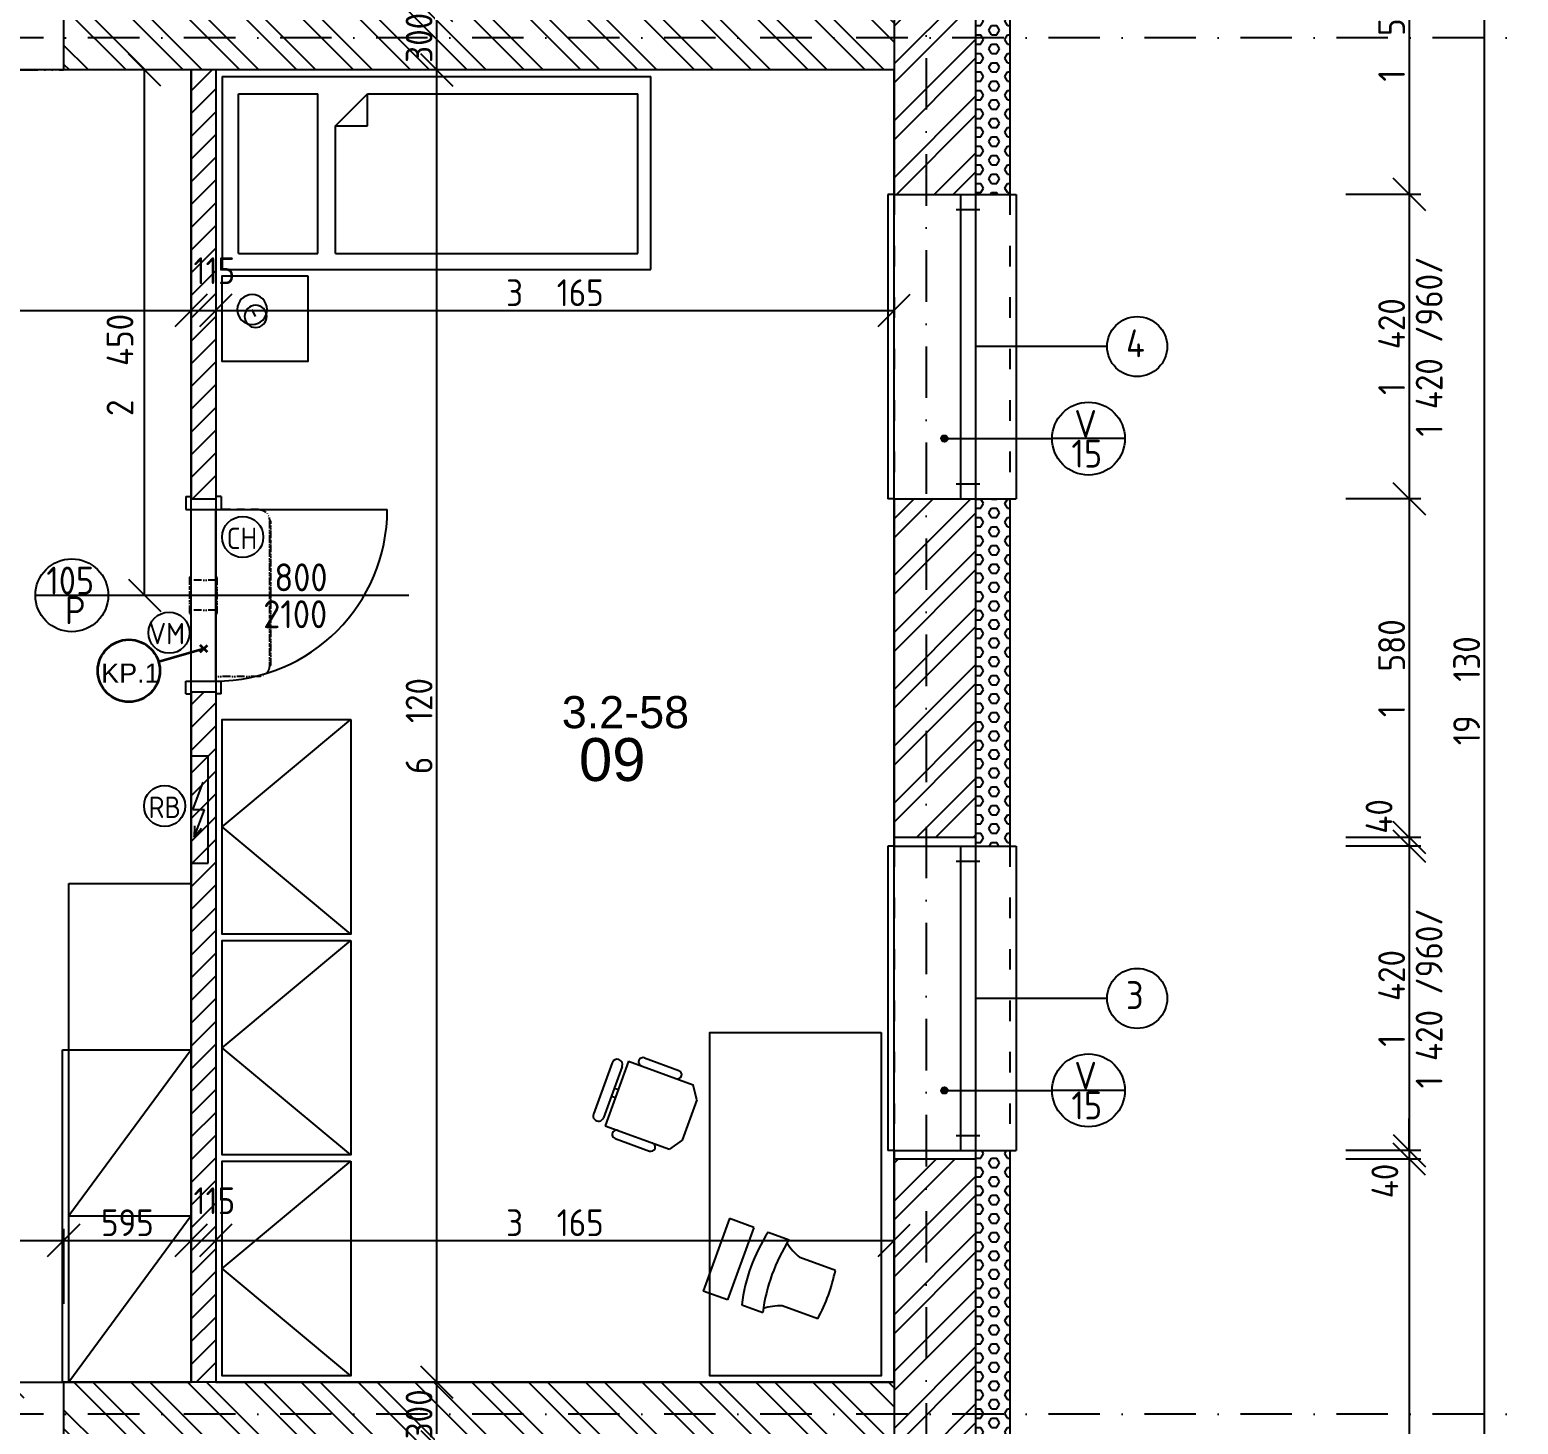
# Model space of a CAD drawing. Extents: x 4511820 to 5180432, y -1526536 to -944957.
# Drawn here: x 4989838 to 4996783, y -1149590 to -1143087 of the extents above; entities that cross this region are included whole.
import ezdxf

# ---------------------------------------------------------------- set-up
doc = ezdxf.new("R2010")
doc.units = 0
doc.header["$MEASUREMENT"] = 0
for name, pattern in [('ACAD_ISO03W100', [30, 12, -18]), ('ACAD_ISO12W100', [22, 12, -3, 0.5, -3, 0.5, -3]), ('BODKOCIARKOVANA_3', [5.6, 3, -1.3, 0, -1.3])]:
    doc.linetypes.add(name, pattern=pattern)
doc.layers.get('0').update_dxf_attribs({"linetype": 'CONTINUOUS'})
doc.layers.get('Defpoints').update_dxf_attribs({"color": 61, "linetype": 'CONTINUOUS'})
for name, color, linetype in [('DVERE', 45, 'CONTINUOUS'), ('KÓTY', 4, 'CONTINUOUS'), ('MÚRY', 1, 'CONTINUOUS'), ('OKNÁ', 143, 'CONTINUOUS'), ('osi', 253, 'CONTINUOUS'), ('Plochy', 41, 'CONTINUOUS'), ('POPIS', 7, 'CONTINUOUS'), ('TENKÁ', 7, 'CONTINUOUS'), ('ZARIADENIE', 47, 'CONTINUOUS'), ('ZZ-chladenie', 133, 'CONTINUOUS'), ('ZZ-elektro', 221, 'CONTINUOUS'), ('zz-vetr', 52, 'CONTINUOUS'), ('ŠRAFY', 82, 'CONTINUOUS')]:
    doc.layers.add(name, color=color, linetype=linetype)
doc.layers.add('preklady', color=74, linetype='CONTINUOUS', lineweight=35)
doc.styles.add('ARIAL', font='arial.ttf')
doc.styles.add('STYLE1', font='isocp.shx')
doc.dimstyles.new('STANDARD-50', dxfattribs={"dimtxt": 125, "dimasz": 150, "dimexe": 10, "dimexo": 200, "dimgap": 20, "dimtad": 1, "dimdsep": 46, "dimlunit": 6, "dimtxsty": 'STYLE1', "dimblk1": 'OBLIQUE', "dimblk2": 'OBLIQUE', "dimsah": 1, "dimcen": 2.5, "dimse1": 1, "dimse2": 1, "dimadec": 0, "dimazin": 0, "dimtfac": 1, "dimtmove": 1, "dimatfit": 3, "dimldrblk": 'OBLIQUE', "dimfxl": 1, "dimtolj": 1, "dimtzin": 0, "dimarcsym": 0})
pattern_1 = [(135, (515810.9, 44482.1), (-132.5825215, -132.5825215), []), (135, (515810.9, 44570.48), (-132.5825215, -132.5825215), [])]
pattern_2 = [(45, (584112, 91563.12), (-132.5825215, 132.5825215), []), (45, (584200.39, 91563.12), (-132.5825215, 132.5825215), [])]
pattern_3 = [(45, (515270.5, 303822), (-53.0330086, 53.0330086), [])]

# ---------------------------------------------------------------- blocks, each defined once
blk = doc.blocks.new('_OBLIQUE')
at = {"color": 0, "linetype": 'ByBlock'}
blk.add_line((-0.5, -0.5), (0.5, 0.5), dxfattribs=at)
blk = doc.blocks.new('*D13018')
at = {"layer": 'Defpoints', "color": 0}
for p in [(4994411, -1136604.2), (4994251, -1155734.2), (4996624.5, -1155734.2)]:
    blk.add_point(p, dxfattribs=at)
at = {"layer": 'KÓTY', "color": 0, "lineweight": -2}
blk.add_line((4996624.5, -1136604.2), (4996624.5, -1155734.2), dxfattribs=at)
at = {"layer": 'KÓTY', "color": 0, "linetype": 'ByBlock', "lineweight": -2, "xscale": 150, "yscale": 150, "zscale": 150}
for p, rotation in [((4996624.5, -1136604.2), 90), ((4996624.5, -1155734.2), 270)]:
    blk.add_blockref('_OBLIQUE', p, dxfattribs=dict(at, rotation=rotation))
at = {"layer": 'KÓTY', "color": 0, "insert": (4996542, -1146169.2), "char_height": 125, "attachment_point": 5, "rotation": 90, "style": 'STYLE1'}
blk.add_mtext('\\A1;19ﾠ130', dxfattribs=at)
blk = doc.blocks.new('*D13023')
at = {"layer": 'Defpoints', "color": 0}
for p in [(4994251, -1142354.2), (4994251, -1143854.2), (4996274.5, -1143854.2)]:
    blk.add_point(p, dxfattribs=at)
at = {"layer": 'KÓTY', "color": 0, "lineweight": -2}
blk.add_line((4996274.5, -1142354.2), (4996274.5, -1143854.2), dxfattribs=at)
at = {"layer": 'KÓTY', "color": 0, "linetype": 'ByBlock', "lineweight": -2, "xscale": 150, "yscale": 150, "zscale": 150}
for p, rotation in [((4996274.5, -1142354.2), 90), ((4996274.5, -1143854.2), 270)]:
    blk.add_blockref('_OBLIQUE', p, dxfattribs=dict(at, rotation=rotation))
at = {"layer": 'KÓTY', "color": 0, "insert": (4996192, -1143104.2), "char_height": 125, "attachment_point": 5, "rotation": 90, "style": 'STYLE1'}
blk.add_mtext('\\A1;1ﾠ500', dxfattribs=at)
blk = doc.blocks.new('*D13024')
at = {"layer": 'Defpoints', "color": 0}
for p in [(4994251, -1143854.2), (4994251, -1145274.2), (4996274.5, -1145274.2)]:
    blk.add_point(p, dxfattribs=at)
at = {"layer": 'KÓTY', "color": 0, "lineweight": -2}
blk.add_line((4996274.5, -1143854.2), (4996274.5, -1145274.2), dxfattribs=at)
at = {"layer": 'KÓTY', "color": 0, "linetype": 'ByBlock', "lineweight": -2, "xscale": 150, "yscale": 150, "zscale": 150}
for p, rotation in [((4996274.5, -1143854.2), 90), ((4996274.5, -1145274.2), 270)]:
    blk.add_blockref('_OBLIQUE', p, dxfattribs=dict(at, rotation=rotation))
at = {"layer": 'KÓTY', "color": 0, "insert": (4996192, -1144564.2), "char_height": 125, "attachment_point": 5, "rotation": 90, "style": 'STYLE1'}
blk.add_mtext('\\A1;1ﾠ420', dxfattribs=at)
blk = doc.blocks.new('*D13025')
at = {"layer": 'Defpoints', "color": 0}
for p in [(4994251, -1145274.2), (4994251, -1146854.2), (4996274.5, -1146854.2)]:
    blk.add_point(p, dxfattribs=at)
at = {"layer": 'KÓTY', "color": 0, "lineweight": -2}
blk.add_line((4996274.5, -1145274.2), (4996274.5, -1146854.2), dxfattribs=at)
at = {"layer": 'KÓTY', "color": 0, "linetype": 'ByBlock', "lineweight": -2, "xscale": 150, "yscale": 150, "zscale": 150}
for p, rotation in [((4996274.5, -1145274.2), 90), ((4996274.5, -1146854.2), 270)]:
    blk.add_blockref('_OBLIQUE', p, dxfattribs=dict(at, rotation=rotation))
at = {"layer": 'KÓTY', "color": 0, "insert": (4996192, -1146064.2), "char_height": 125, "attachment_point": 5, "rotation": 90, "style": 'STYLE1'}
blk.add_mtext('\\A1;1ﾠ580', dxfattribs=at)
blk = doc.blocks.new('*D13026')
at = {"layer": 'Defpoints', "color": 0}
for p in [(4994251, -1146854.2), (4994251, -1146894.2), (4996274.5, -1146894.2)]:
    blk.add_point(p, dxfattribs=at)
at = {"layer": 'KÓTY', "color": 0, "lineweight": -2}
blk.add_line((4996274.5, -1146854.2), (4996274.5, -1146894.2), dxfattribs=at)
at = {"layer": 'KÓTY', "color": 0, "linetype": 'ByBlock', "lineweight": -2, "xscale": 150, "yscale": 150, "zscale": 150}
for p, rotation in [((4996274.5, -1146854.2), 90), ((4996274.5, -1146894.2), 270)]:
    blk.add_blockref('_OBLIQUE', p, dxfattribs=dict(at, rotation=rotation))
at = {"layer": 'KÓTY', "color": 0, "insert": (4996133.5, -1146755.5), "char_height": 125, "attachment_point": 5, "rotation": 90, "style": 'STYLE1'}
blk.add_mtext('\\A1;40', dxfattribs=at)
blk = doc.blocks.new('*D13027')
at = {"layer": 'Defpoints', "color": 0}
for p in [(4994251, -1146894.2), (4994251, -1148314.2), (4996274.5, -1148314.2)]:
    blk.add_point(p, dxfattribs=at)
at = {"layer": 'KÓTY', "color": 0, "lineweight": -2}
blk.add_line((4996274.5, -1146894.2), (4996274.5, -1148314.2), dxfattribs=at)
at = {"layer": 'KÓTY', "color": 0, "linetype": 'ByBlock', "lineweight": -2, "xscale": 150, "yscale": 150, "zscale": 150}
for p, rotation in [((4996274.5, -1146894.2), 90), ((4996274.5, -1148314.2), 270)]:
    blk.add_blockref('_OBLIQUE', p, dxfattribs=dict(at, rotation=rotation))
at = {"layer": 'KÓTY', "color": 0, "insert": (4996192, -1147604.2), "char_height": 125, "attachment_point": 5, "rotation": 90, "style": 'STYLE1'}
blk.add_mtext('\\A1;1ﾠ420', dxfattribs=at)
blk = doc.blocks.new('*D13028')
at = {"layer": 'Defpoints', "color": 0}
for p in [(4994251, -1148314.2), (4994251, -1148354.2), (4996274.5, -1148354.2)]:
    blk.add_point(p, dxfattribs=at)
at = {"layer": 'KÓTY', "color": 0, "lineweight": -2}
for p, q in [((4996274.5, -1148314.2), (4996274.5, -1148164.2)), ((4996274.5, -1148314.2), (4996274.5, -1148354.2)), ((4996274.5, -1148354.2), (4996274.5, -1148504.2))]:
    blk.add_line(p, q, dxfattribs=at)
at = {"layer": 'KÓTY', "color": 0, "linetype": 'ByBlock', "lineweight": -2, "xscale": 150, "yscale": 150, "zscale": 150}
for p, rotation in [((4996274.5, -1148314.2), 270), ((4996274.5, -1148354.2), 90)]:
    blk.add_blockref('_OBLIQUE', p, dxfattribs=dict(at, rotation=rotation))
at = {"layer": 'KÓTY', "color": 0, "insert": (4996160.5, -1148456), "char_height": 125, "attachment_point": 5, "rotation": 90, "style": 'STYLE1'}
blk.add_mtext('\\A1;40', dxfattribs=at)
blk = doc.blocks.new('*D13029')
at = {"layer": 'Defpoints', "color": 0}
for p in [(4994251, -1148354.2), (4994251, -1151479.2), (4996274.5, -1151479.2)]:
    blk.add_point(p, dxfattribs=at)
at = {"layer": 'KÓTY', "color": 0, "lineweight": -2}
blk.add_line((4996274.5, -1148354.2), (4996274.5, -1151479.2), dxfattribs=at)
at = {"layer": 'KÓTY', "color": 0, "linetype": 'ByBlock', "lineweight": -2, "xscale": 150, "yscale": 150, "zscale": 150}
for p, rotation in [((4996274.5, -1148354.2), 90), ((4996274.5, -1151479.2), 270)]:
    blk.add_blockref('_OBLIQUE', p, dxfattribs=dict(at, rotation=rotation))
at = {"layer": 'KÓTY', "color": 0, "insert": (4996192, -1149916.7), "char_height": 125, "attachment_point": 5, "rotation": 90, "style": 'STYLE1'}
blk.add_mtext('\\A1;3ﾠ125', dxfattribs=at)
blk = doc.blocks.new('SKRINA')
at = {"layer": 'ZARIADENIE'}
for p, q in [((4449069, -1324645.2), (4448469, -1324145.2)), ((4448469, -1325145.2), (4449069, -1324645.2))]:
    blk.add_line(p, q, dxfattribs=at)
blk.add_lwpolyline([(4448469, -1324145.2), (4448469, -1325145.2), (4449069, -1325145.2), (4449069, -1324145.2)], close=True, dxfattribs=at)
blk = doc.blocks.new('JEDNOPOSTEL')
at = {"layer": 'ZARIADENIE', "ltscale": 0.25}
for p, q in [((4449069, -1322230.2), (4447069, -1322230.2)), ((4447069, -1323130.2), (4447069, -1322230.2)), ((4449069, -1322230.2), (4449069, -1323130.2)), ((4449069, -1323130.2), (4447069, -1323130.2)), ((4448913, -1323349.6), (4448929.1, -1323317.4))]:
    blk.add_line(p, q, dxfattribs=at)
at = {"layer": 'ZARIADENIE', "color": 76, "ltscale": 0.25}
for p, q in [((4448390.6, -1322311.3), (4447130.6, -1322311.3)), ((4447130.6, -1323056.9), (4447130.6, -1322311.3)), ((4448540.6, -1322461.3), (4448390.6, -1322311.3)), ((4448390.6, -1322461.3), (4448390.6, -1322311.3)), ((4448992.6, -1322311.3), (4448623.3, -1322311.3)), ((4448623.3, -1323056.9), (4448623.3, -1322311.3)), ((4448992.6, -1323056.9), (4448992.6, -1322311.3)), ((4448540.6, -1322461.3), (4448390.6, -1322461.3)), ((4448540.6, -1323056.9), (4448540.6, -1322461.3)), ((4448540.6, -1323056.9), (4447130.6, -1323056.9)), ((4448992.6, -1323056.9), (4448623.3, -1323056.9))]:
    blk.add_line(p, q, dxfattribs=at)
at = {"layer": 'ZARIADENIE'}
blk.add_lwpolyline([(4448669, -1323160.2), (4448669, -1323560.2), (4449069, -1323560.2), (4449069, -1323160.2)], close=True, dxfattribs=at)
at = {"layer": 'ZARIADENIE', "ltscale": 0.25}
for centre, radius in [((4448929.1, -1323317.4), 69.7), ((4448913, -1323349.6), 51.9)]:
    blk.add_circle(centre, radius, dxfattribs=at)
blk = doc.blocks.new('*D18443')
at = {"layer": 'Defpoints', "color": 0}
for p in [(4991737, -1149394.2), (4991737, -1149394.2), (4991737, -1149694.2)]:
    blk.add_point(p, dxfattribs=at)
at = {"layer": 'KÓTY', "color": 0, "lineweight": -2}
blk.add_line((4991737, -1149694.2), (4991737, -1149394.2), dxfattribs=at)
at = {"layer": 'KÓTY', "color": 0, "linetype": 'ByBlock', "lineweight": -2, "xscale": 150, "yscale": 150, "zscale": 150}
for p, rotation in [((4991737, -1149394.2), 90), ((4991737, -1149694.2), 270)]:
    blk.add_blockref('_OBLIQUE', p, dxfattribs=dict(at, rotation=rotation))
at = {"layer": 'KÓTY', "color": 0, "insert": (4991654.5, -1149544.2), "char_height": 125, "attachment_point": 5, "rotation": 90, "style": 'STYLE1'}
blk.add_mtext('\\A1;300', dxfattribs=at)
blk = doc.blocks.new('*D18444')
at = {"layer": 'Defpoints', "color": 0}
for p in [(4991737, -1143274.2), (4991737, -1143274.2), (4991737, -1149394.2)]:
    blk.add_point(p, dxfattribs=at)
at = {"layer": 'KÓTY', "color": 0, "lineweight": -2}
blk.add_line((4991737, -1149394.2), (4991737, -1143274.2), dxfattribs=at)
at = {"layer": 'KÓTY', "color": 0, "linetype": 'ByBlock', "lineweight": -2, "xscale": 150, "yscale": 150, "zscale": 150}
for p, rotation in [((4991737, -1143274.2), 90), ((4991737, -1149394.2), 270)]:
    blk.add_blockref('_OBLIQUE', p, dxfattribs=dict(at, rotation=rotation))
at = {"layer": 'KÓTY', "color": 0, "insert": (4991654.5, -1146334.2), "char_height": 125, "attachment_point": 5, "rotation": 90, "style": 'STYLE1'}
blk.add_mtext('\\A1;6ﾠ120', dxfattribs=at)
blk = doc.blocks.new('*D18445')
at = {"layer": 'Defpoints', "color": 0}
for p in [(4991737, -1142974.2), (4991737, -1142974.2), (4991737, -1143274.2)]:
    blk.add_point(p, dxfattribs=at)
at = {"layer": 'KÓTY', "color": 0, "lineweight": -2}
blk.add_line((4991737, -1143274.2), (4991737, -1142974.2), dxfattribs=at)
at = {"layer": 'KÓTY', "color": 0, "linetype": 'ByBlock', "lineweight": -2, "xscale": 150, "yscale": 150, "zscale": 150}
for p, rotation in [((4991737, -1142974.2), 90), ((4991737, -1143274.2), 270)]:
    blk.add_blockref('_OBLIQUE', p, dxfattribs=dict(at, rotation=rotation))
at = {"layer": 'KÓTY', "color": 0, "insert": (4991654.5, -1143124.2), "char_height": 125, "attachment_point": 5, "rotation": 90, "style": 'STYLE1'}
blk.add_mtext('\\A1;300', dxfattribs=at)
blk = doc.blocks.new('*D18505')
at = {"layer": 'Defpoints', "color": 0}
for p in [(4988876, -1144395.5), (4990591, -1144395.5), (4990591, -1144395.5)]:
    blk.add_point(p, dxfattribs=at)
at = {"layer": 'KÓTY', "color": 0, "lineweight": -2}
blk.add_line((4988876, -1144395.5), (4990591, -1144395.5), dxfattribs=at)
at = {"layer": 'KÓTY', "color": 0, "linetype": 'ByBlock', "lineweight": -2, "xscale": 150, "yscale": 150, "zscale": 150, "rotation": 180}
blk.add_blockref('_OBLIQUE', (4988876, -1144395.5), dxfattribs=at)
at = {"layer": 'KÓTY', "color": 0, "linetype": 'ByBlock', "lineweight": -2, "xscale": 150, "yscale": 150, "zscale": 150}
blk.add_blockref('_OBLIQUE', (4990591, -1144395.5), dxfattribs=at)
at = {"layer": 'KÓTY', "color": 0, "insert": (4989516.5, -1144296.5), "char_height": 125, "attachment_point": 5, "style": 'STYLE1'}
blk.add_mtext('\\A1;1ﾠ715', dxfattribs=at)
blk = doc.blocks.new('*D18506')
at = {"layer": 'Defpoints', "color": 0}
for p in [(4990591, -1144395.5), (4990706, -1144395.5), (4990706, -1144395.5)]:
    blk.add_point(p, dxfattribs=at)
at = {"layer": 'KÓTY', "color": 0, "lineweight": -2}
blk.add_line((4990591, -1144395.5), (4990706, -1144395.5), dxfattribs=at)
at = {"layer": 'KÓTY', "color": 0, "linetype": 'ByBlock', "lineweight": -2, "xscale": 150, "yscale": 150, "zscale": 150, "rotation": 180}
blk.add_blockref('_OBLIQUE', (4990591, -1144395.5), dxfattribs=at)
at = {"layer": 'KÓTY', "color": 0, "linetype": 'ByBlock', "lineweight": -2, "xscale": 150, "yscale": 150, "zscale": 150}
blk.add_blockref('_OBLIQUE', (4990706, -1144395.5), dxfattribs=at)
at = {"layer": 'KÓTY', "color": 0, "insert": (4990699.3, -1144210.5), "char_height": 125, "attachment_point": 5, "style": 'STYLE1'}
blk.add_mtext('\\A1;115', dxfattribs=at)
blk = doc.blocks.new('*D18507')
at = {"layer": 'Defpoints', "color": 0}
for p in [(4993871, -1143854.2), (4990706, -1144395.5), (4993871, -1144395.5)]:
    blk.add_point(p, dxfattribs=at)
at = {"layer": 'KÓTY', "color": 0, "lineweight": -2}
blk.add_line((4990706, -1144395.5), (4993871, -1144395.5), dxfattribs=at)
at = {"layer": 'KÓTY', "color": 0, "linetype": 'ByBlock', "lineweight": -2, "xscale": 150, "yscale": 150, "zscale": 150, "rotation": 180}
blk.add_blockref('_OBLIQUE', (4990706, -1144395.5), dxfattribs=at)
at = {"layer": 'KÓTY', "color": 0, "linetype": 'ByBlock', "lineweight": -2, "xscale": 150, "yscale": 150, "zscale": 150}
blk.add_blockref('_OBLIQUE', (4993871, -1144395.5), dxfattribs=at)
at = {"layer": 'KÓTY', "color": 0, "insert": (4992288.5, -1144313), "char_height": 125, "attachment_point": 5, "style": 'STYLE1'}
blk.add_mtext('\\A1;3ﾠ165', dxfattribs=at)
blk = doc.blocks.new('*D18508')
at = {"layer": 'Defpoints', "color": 0}
for p in [(4990204.2, -1143274.2), (4990374, -1143274.2), (4990204.2, -1145724.2)]:
    blk.add_point(p, dxfattribs=at)
at = {"layer": 'KÓTY', "color": 0, "lineweight": -2}
blk.add_line((4990374, -1145724.2), (4990374, -1143274.2), dxfattribs=at)
at = {"layer": 'KÓTY', "color": 0, "linetype": 'ByBlock', "lineweight": -2, "xscale": 150, "yscale": 150, "zscale": 150}
for p, rotation in [((4990374, -1143274.2), 90), ((4990374, -1145724.2), 270)]:
    blk.add_blockref('_OBLIQUE', p, dxfattribs=dict(at, rotation=rotation))
at = {"layer": 'KÓTY', "color": 0, "insert": (4990259, -1144650), "char_height": 125, "attachment_point": 5, "rotation": 90, "style": 'STYLE1'}
blk.add_mtext('\\A1;2ﾠ450', dxfattribs=at)
blk = doc.blocks.new('*D18521')
at = {"layer": 'Defpoints', "color": 0}
for p in [(4989996, -1148733), (4988876, -1149394.2), (4989996, -1149394.2)]:
    blk.add_point(p, dxfattribs=at)
at = {"layer": 'KÓTY', "color": 0, "lineweight": -2}
blk.add_line((4988876, -1148733), (4989996, -1148733), dxfattribs=at)
at = {"layer": 'KÓTY', "color": 0, "linetype": 'ByBlock', "lineweight": -2, "xscale": 150, "yscale": 150, "zscale": 150, "rotation": 180}
blk.add_blockref('_OBLIQUE', (4988876, -1148733), dxfattribs=at)
at = {"layer": 'KÓTY', "color": 0, "linetype": 'ByBlock', "lineweight": -2, "xscale": 150, "yscale": 150, "zscale": 150}
blk.add_blockref('_OBLIQUE', (4989996, -1148733), dxfattribs=at)
at = {"layer": 'KÓTY', "color": 0, "insert": (4989436, -1148650.5), "char_height": 125, "attachment_point": 5, "style": 'STYLE1'}
blk.add_mtext('\\A1;1ﾠ120', dxfattribs=at)
blk = doc.blocks.new('*D18522')
at = {"layer": 'Defpoints', "color": 0}
for p in [(4990591, -1148733), (4989996, -1149394.2), (4990591, -1149394.2)]:
    blk.add_point(p, dxfattribs=at)
at = {"layer": 'KÓTY', "color": 0, "lineweight": -2}
blk.add_line((4989996, -1148733), (4990591, -1148733), dxfattribs=at)
at = {"layer": 'KÓTY', "color": 0, "linetype": 'ByBlock', "lineweight": -2, "xscale": 150, "yscale": 150, "zscale": 150, "rotation": 180}
blk.add_blockref('_OBLIQUE', (4989996, -1148733), dxfattribs=at)
at = {"layer": 'KÓTY', "color": 0, "linetype": 'ByBlock', "lineweight": -2, "xscale": 150, "yscale": 150, "zscale": 150}
blk.add_blockref('_OBLIQUE', (4990591, -1148733), dxfattribs=at)
at = {"layer": 'KÓTY', "color": 0, "insert": (4990293.5, -1148650.5), "char_height": 125, "attachment_point": 5, "style": 'STYLE1'}
blk.add_mtext('\\A1;595', dxfattribs=at)
blk = doc.blocks.new('*D18523')
at = {"layer": 'Defpoints', "color": 0}
for p in [(4990706, -1148733), (4990591, -1149394.2), (4990706, -1149394.2)]:
    blk.add_point(p, dxfattribs=at)
at = {"layer": 'KÓTY', "color": 0, "lineweight": -2}
blk.add_line((4990591, -1148733), (4990706, -1148733), dxfattribs=at)
at = {"layer": 'KÓTY', "color": 0, "linetype": 'ByBlock', "lineweight": -2, "xscale": 150, "yscale": 150, "zscale": 150, "rotation": 180}
blk.add_blockref('_OBLIQUE', (4990591, -1148733), dxfattribs=at)
at = {"layer": 'KÓTY', "color": 0, "linetype": 'ByBlock', "lineweight": -2, "xscale": 150, "yscale": 150, "zscale": 150}
blk.add_blockref('_OBLIQUE', (4990706, -1148733), dxfattribs=at)
at = {"layer": 'KÓTY', "color": 0, "insert": (4990699.3, -1148548), "char_height": 125, "attachment_point": 5, "style": 'STYLE1'}
blk.add_mtext('\\A1;115', dxfattribs=at)
blk = doc.blocks.new('*D18524')
at = {"layer": 'Defpoints', "color": 0}
for p in [(4993871, -1148733), (4990706, -1149394.2), (4993871, -1149394.2)]:
    blk.add_point(p, dxfattribs=at)
at = {"layer": 'KÓTY', "color": 0, "lineweight": -2}
blk.add_line((4990706, -1148733), (4993871, -1148733), dxfattribs=at)
at = {"layer": 'KÓTY', "color": 0, "linetype": 'ByBlock', "lineweight": -2, "xscale": 150, "yscale": 150, "zscale": 150, "rotation": 180}
blk.add_blockref('_OBLIQUE', (4990706, -1148733), dxfattribs=at)
at = {"layer": 'KÓTY', "color": 0, "linetype": 'ByBlock', "lineweight": -2, "xscale": 150, "yscale": 150, "zscale": 150}
blk.add_blockref('_OBLIQUE', (4993871, -1148733), dxfattribs=at)
at = {"layer": 'KÓTY', "color": 0, "insert": (4992288.5, -1148650.5), "char_height": 125, "attachment_point": 5, "style": 'STYLE1'}
blk.add_mtext('\\A1;3ﾠ165', dxfattribs=at)
blk = doc.blocks.new('*D18528')
at = {"layer": 'Defpoints', "color": 0}
for p in [(4989996, -1149394.2), (4989737, -1149694.2), (4989996, -1149694.2)]:
    blk.add_point(p, dxfattribs=at)
at = {"layer": 'KÓTY', "color": 0, "lineweight": -2}
blk.add_line((4989737, -1149394.2), (4989737, -1149694.2), dxfattribs=at)
at = {"layer": 'KÓTY', "color": 0, "linetype": 'ByBlock', "lineweight": -2, "xscale": 150, "yscale": 150, "zscale": 150}
for p, rotation in [((4989737, -1149394.2), 90), ((4989737, -1149694.2), 270)]:
    blk.add_blockref('_OBLIQUE', p, dxfattribs=dict(at, rotation=rotation))
at = {"layer": 'KÓTY', "color": 0, "insert": (4989654.5, -1149544.2), "char_height": 125, "attachment_point": 5, "rotation": 90, "style": 'STYLE1'}
blk.add_mtext('\\A1;300', dxfattribs=at)
blk = doc.blocks.new('chlj3')
at = {"layer": 'ZZ-chladenie', "linetype": 'ACAD_ISO12W100', "ltscale": 3}
for p, q in [((5005195.8, -1151691.8), (5005395.8, -1151691.8)), ((5005195.8, -1152470.8), (5005395.8, -1152470.8))]:
    blk.add_line(p, q, dxfattribs=at)
blk.add_lwpolyline([(5005145.8, -1152419.2), (5005138.4, -1152419.2), (5005138.4, -1151744.5), (5005145.8, -1151744.5)], close=True, dxfattribs=at)
for centre, start, end in [((5005195.8, -1151741.8), 90, 180), ((5005195.8, -1152420.8), 180, 270)]:
    blk.add_arc(centre, 50, start, end, dxfattribs=at)

msp = doc.modelspace()

# ---------------------------------------------------------------- hatches: boundary and pattern name
at = {"layer": 'TENKÁ'}
h = msp.add_hatch(color=256, dxfattribs=at)
h.dxf.hatch_style = 1
h.paths.add_polyline_path([(4994120.327, -1144993.457, 2.41421356), (4994105.327, -1145008.457, 0.41421356)])
h = msp.add_hatch(color=256, dxfattribs=at)
h.dxf.hatch_style = 1
h.paths.add_polyline_path([(4994120.327, -1148033.457, 2.41421356), (4994105.327, -1148048.457, 0.41421356)])
at = {"layer": 'ŠRAFY'}
h = msp.add_hatch(dxfattribs=at)
h.set_pattern_fill('ANSI32', color=256, scale=500)
h.set_pattern_definition(pattern_2)
h.paths.add_polyline_path([(4994181, -1143854.191), (4994251, -1143854.191), (4994251, -1142354.191), (4994181, -1142354.191), (4993871, -1142354.191), (4993871, -1142974.191), (4993871, -1143274.191), (4993871, -1143854.191)])
h = msp.add_hatch(dxfattribs=at)
h.set_pattern_fill('HEX', color=256, scale=200)
h.paths.add_polyline_path([(4994411, -1142354.191), (4994251, -1142354.191), (4994251, -1143854.191), (4994411, -1143854.191)])
h = msp.add_hatch(dxfattribs=at)
h.set_pattern_fill('ANSI32', color=256, scale=500, angle=90)
h.set_pattern_definition(pattern_1)
h.paths.add_polyline_path([(4989996, -1143274.191), (4990591, -1143274.191), (4990706, -1143274.191), (4993871, -1143274.191), (4993871, -1142974.191), (4990111, -1142974.191), (4989996, -1142974.191)])
at = {"layer": 'ŠRAFY', "ltscale": 0.25}
h = msp.add_hatch(dxfattribs=at)
h.set_pattern_fill('ANSI31', color=256, scale=600, style=0)
h.set_pattern_definition(pattern_3)
h.paths.add_polyline_path([(4990591, -1145264.191), (4990591, -1145274.191), (4990706, -1145274.191), (4990706, -1145264.191), (4990706, -1143274.191), (4990591, -1143274.191)])
at = {"layer": 'ŠRAFY'}
h = msp.add_hatch(dxfattribs=at)
h.set_pattern_fill('ANSI32', color=256, scale=500)
h.set_pattern_definition(pattern_2)
h.paths.add_polyline_path([(4994181, -1145274.191), (4993871, -1145274.191), (4993871, -1146854.191), (4994251, -1146854.191), (4994251, -1145274.191)])
h = msp.add_hatch(dxfattribs=at)
h.set_pattern_fill('HEX', color=256, scale=200)
h.paths.add_polyline_path([(4994411, -1146894.191), (4994411, -1145274.191), (4994251, -1145274.191), (4994251, -1146854.191), (4994251, -1146894.191)])
at = {"layer": 'ŠRAFY', "ltscale": 0.25}
h = msp.add_hatch(dxfattribs=at)
h.set_pattern_fill('ANSI31', color=256, scale=600, style=0)
h.set_pattern_definition(pattern_3)
h.paths.add_polyline_path([(4990706, -1146174.191), (4990591, -1146174.191), (4990591, -1146184.191), (4990591, -1146224.191), (4990591, -1149394.191), (4990706, -1149394.191), (4990706, -1146184.191)])
at = {"layer": 'ŠRAFY'}
h = msp.add_hatch(dxfattribs=at)
h.set_pattern_fill('ANSI32', color=256, scale=500)
h.set_pattern_definition(pattern_2)
h.paths.add_polyline_path([(4994251, -1151479.191), (4994251, -1148354.191), (4993871, -1148354.191), (4993871, -1149394.191), (4993871, -1149694.191), (4993871, -1151299.191), (4993871, -1151464.191), (4993871, -1151479.191)])
h = msp.add_hatch(dxfattribs=at)
h.set_pattern_fill('HEX', color=256, scale=200)
h.paths.add_polyline_path([(4994251, -1148354.191), (4994251, -1151479.191), (4994251, -1151519.191), (4994411, -1151519.191), (4994411, -1148314.191), (4994251, -1148314.191)])
h = msp.add_hatch(dxfattribs=at)
h.set_pattern_fill('ANSI32', color=256, scale=500, angle=90)
h.set_pattern_definition(pattern_1)
h.paths.add_polyline_path([(4990491, -1149694.191), (4990606, -1149694.191), (4993846, -1149694.191), (4993871, -1149694.191), (4993871, -1149394.191), (4990706, -1149394.191), (4990591, -1149394.191), (4989996, -1149394.191), (4989996, -1149694.191)])

# ---------------------------------------------------------------- linework, layer by layer
at = {"layer": 'DVERE', "ltscale": 0.25}
for p, q in [((4990566, -1145264.191), (4990566, -1145324.191)), ((4990566, -1145264.191), (4990591, -1145264.191)), ((4990566, -1145264.191), (4990591, -1145264.191)), ((4990731, -1145264.191), (4990706, -1145264.191)), ((4990731, -1145264.191), (4990731, -1145324.191)), ((4990566, -1145324.191), (4990731, -1145324.191)), ((4990591, -1146124.191), (4990591, -1145324.191)), ((4990706, -1146124.191), (4990706, -1145324.191)), ((4990706, -1145324.191), (4991506, -1145324.191)), ((4989864.172, -1145724.191), (4990204.172, -1145724.191)), ((4990204.172, -1145724.191), (4991606.828, -1145724.191)), ((4990566, -1146184.191), (4990566, -1146124.191)), ((4990566, -1146124.191), (4990731, -1146124.191)), ((4990731, -1146184.191), (4990731, -1146124.191)), ((4990566, -1146184.191), (4990591, -1146184.191)), ((4990731, -1146184.191), (4990706, -1146184.191))]:
    msp.add_line(p, q, dxfattribs=at)
msp.add_circle((4990034.172, -1145724.191), 170, dxfattribs=at)
msp.add_arc((4990706, -1145324.191), 800, 270, 0, dxfattribs=at)
at = {"layer": 'KÓTY', "ltscale": 25}
for p, q in [((4996327.903, -1143854.191), (4995977.903, -1143854.191)), ((4996327.903, -1145274.191), (4995977.903, -1145274.191)), ((4996327.903, -1146854.191), (4995977.903, -1146854.191)), ((4996327.903, -1146894.191), (4995977.903, -1146894.191)), ((4996327.903, -1148314.191), (4995977.903, -1148314.191)), ((4996327.903, -1148354.191), (4995977.903, -1148354.191))]:
    msp.add_line(p, q, dxfattribs=at)
at = {"layer": 'KÓTY', "ltscale": 0.25}
msp.add_line((4989996, -1148679.597), (4989996, -1149029.597), dxfattribs=at)
at = {"layer": 'MÚRY'}
for p, q in [((4989996, -1141509.191), (4989996, -1143274.191)), ((4994411, -1142354.191), (4994411, -1143854.191)), ((4990591, -1143274.191), (4989996, -1143274.191)), ((4990591, -1143274.191), (4990591, -1145274.191)), ((4993871, -1143274.191), (4990706, -1143274.191)), ((4990706, -1143274.191), (4990706, -1145274.191)), ((4993871, -1143274.191), (4993871, -1143854.191)), ((4993871, -1143854.191), (4994411, -1143854.191)), ((4993871, -1145274.191), (4993871, -1146894.191)), ((4993871, -1145274.191), (4994411, -1145274.191)), ((4994411, -1145274.191), (4994411, -1146894.191)), ((4990591, -1146174.191), (4990591, -1149394.191)), ((4990591, -1146224.191), (4990591, -1146174.191)), ((4990706, -1146174.191), (4990706, -1149394.191)), ((4993871, -1146894.191), (4994411, -1146894.191)), ((4993871, -1148314.191), (4993871, -1149394.191)), ((4993871, -1148314.191), (4994411, -1148314.191)), ((4994411, -1148314.191), (4994411, -1151519.191)), ((4990591, -1149394.191), (4989996, -1149394.191)), ((4989996, -1149394.191), (4989996, -1149694.191)), ((4993871, -1149394.191), (4990706, -1149394.191))]:
    msp.add_line(p, q, dxfattribs=at)
at = {"layer": 'MÚRY', "ltscale": 0.25}
for p, q in [((4990591, -1145274.191), (4990706, -1145274.191)), ((4990591, -1146174.191), (4990706, -1146174.191))]:
    msp.add_line(p, q, dxfattribs=at)
at = {"layer": 'OKNÁ', "ltscale": 0.25}
for p, q in [((4994181, -1143854.191), (4994181, -1145274.191)), ((4994251, -1143854.191), (4994251, -1145274.191)), ((4994161, -1143924.191), (4994271, -1143924.191)), ((4994161, -1143924.191), (4994271, -1143924.191)), ((4994864.854, -1144564.191), (4994251, -1144564.191)), ((4994161, -1145204.191), (4994271, -1145204.191)), ((4994161, -1145204.191), (4994271, -1145204.191)), ((4994181, -1146894.191), (4994181, -1148314.191)), ((4994251, -1146894.191), (4994251, -1148314.191)), ((4994161, -1146964.191), (4994271, -1146964.191)), ((4994161, -1146964.191), (4994271, -1146964.191)), ((4994864.854, -1147604.191), (4994251, -1147604.191)), ((4994161, -1148244.191), (4994271, -1148244.191)), ((4994161, -1148244.191), (4994271, -1148244.191))]:
    msp.add_line(p, q, dxfattribs=at)
for centre in [(4995004.854, -1144564.191), (4995004.854, -1147604.191)]:
    msp.add_circle(centre, 140, dxfattribs=at)
at = {"layer": 'osi', "linetype": 'BODKOCIARKOVANA_3', "ltscale": 80}
for p, q in [((4994021, -1134257), (4994021, -1171774.191)), ((5041881, -1143124.191), (4978211, -1143124.191)), ((5041881, -1149544.191), (4978211, -1149544.191))]:
    msp.add_line(p, q, dxfattribs=at)
at = {"layer": 'Plochy'}
for points in [[(4990591, -1143274.191), (4988876, -1143274.191), (4988876, -1149394.191), (4990591, -1149394.191)], [(4993871, -1143274.191), (4990706, -1143274.191), (4990706, -1149394.191), (4993871, -1149394.191)]]:
    msp.add_lwpolyline(points, close=True, dxfattribs=at)
at = {"layer": 'preklady'}
for p, q in [((4990649.999, -1145973.499), (4990439.619, -1146035.315)), ((4990633.382, -1145990.116), (4990666.616, -1145956.882)), ((4990666.617, -1145990.117), (4990633.383, -1145956.883))]:
    msp.add_line(p, q, dxfattribs=at)
at = {"layer": 'preklady', "ltscale": 0.25}
msp.add_circle((4990300.5, -1146076.191), 145, dxfattribs=at)
at = {"layer": 'TENKÁ'}
for p, q in [((4994251, -1142354.191), (4994251, -1143854.191)), ((4993871, -1142974.191), (4993871, -1143274.191)), ((4990706, -1143274.191), (4990591, -1143274.191)), ((4994251, -1145274.191), (4994251, -1146894.191)), ((4994251, -1146854.191), (4993871, -1146854.191)), ((4994251, -1148354.191), (4993871, -1148354.191)), ((4994251, -1148314.191), (4994251, -1151519.191)), ((4990706, -1149394.191), (4990591, -1149394.191)), ((4993871, -1149394.191), (4993871, -1149694.191))]:
    msp.add_line(p, q, dxfattribs=at)
at = {"layer": 'TENKÁ', "linetype": 'ACAD_ISO12W100', "ltscale": 10}
for p, q in [((4988876, -1143274.191), (4989996, -1143274.191)), ((4988876, -1149394.191), (4989996, -1149394.191))]:
    msp.add_line(p, q, dxfattribs=at)
at = {"layer": 'TENKÁ', "ltscale": 0.25}
for p, q in [((4993841, -1143854.191), (4993841, -1145274.191)), ((4993871, -1143854.191), (4993841, -1143854.191)), ((4994411, -1143854.191), (4994441, -1143854.191)), ((4994441, -1143854.191), (4994441, -1145274.191)), ((4994105.327, -1144993.457), (4994607.729, -1144993.457)), ((4994947.729, -1144993.457), (4994607.729, -1144993.457)), ((4993871, -1145274.191), (4993841, -1145274.191)), ((4994411, -1145274.191), (4994441, -1145274.191)), ((4993841, -1146894.191), (4993841, -1148314.191)), ((4993871, -1146894.191), (4993841, -1146894.191)), ((4994411, -1146894.191), (4994441, -1146894.191)), ((4994441, -1146894.191), (4994441, -1148314.191)), ((4994105.327, -1148033.457), (4994607.729, -1148033.457)), ((4994947.729, -1148033.457), (4994607.729, -1148033.457)), ((4993871, -1148314.191), (4993841, -1148314.191)), ((4994411, -1148314.191), (4994441, -1148314.191))]:
    msp.add_line(p, q, dxfattribs=at)
at = {"layer": 'TENKÁ', "linetype": 'ACAD_ISO03W100', "ltscale": 8}
for p, q in [((4993871, -1143854.191), (4993871, -1145274.191)), ((4994411, -1143854.191), (4994411, -1145274.191)), ((4993871, -1146894.191), (4993871, -1148314.191)), ((4994411, -1146894.191), (4994411, -1148314.191))]:
    msp.add_line(p, q, dxfattribs=at)
at = {"layer": 'TENKÁ', "ltscale": 0.25}
for centre in [(4994777.729, -1144993.457), (4994777.729, -1148033.457)]:
    msp.add_circle(centre, 170, dxfattribs=at)
at = {"layer": 'TENKÁ'}
for centre in [(4994105.327, -1144993.457), (4994105.327, -1148033.457)]:
    msp.add_circle(centre, 15, dxfattribs=at)
at = {"layer": 'ZARIADENIE'}
for p, q in [((4990021, -1149394.191), (4990021, -1147069.191)), ((4990021, -1147069.191), (4990591, -1147069.191)), ((4989991, -1149394.191), (4989991, -1147844.191)), ((4989991, -1147844.191), (4990591, -1147844.191)), ((4990591, -1147844.191), (4990021, -1148619.191)), ((4990591, -1148619.191), (4990021, -1149394.191)), ((4990021, -1148619.191), (4990591, -1148619.191))]:
    msp.add_line(p, q, dxfattribs=at)
at = {"layer": 'ZARIADENIE', "color": 33, "ltscale": 0.25}
for p, q in [((4992705.531, -1147881.861), (4992866.491, -1147940.446)), ((4992555.127, -1147904.583), (4992468.113, -1148143.655)), ((4992602.112, -1147921.684), (4992515.097, -1148160.756)), ((4992632.122, -1147897.71), (4992522.675, -1148198.411)), ((4992632.122, -1147897.71), (4992932.823, -1148007.156)), ((4992949.89, -1148077.218), (4992932.823, -1148007.156)), ((4992551.764, -1148060.014), (4992570.558, -1148066.854)), ((4992565.445, -1148022.426), (4992584.239, -1148029.267)), ((4992949.89, -1148077.218), (4992881.486, -1148265.157)), ((4992522.675, -1148198.411), (4992823.377, -1148307.858)), ((4992568.723, -1148257.738), (4992729.683, -1148316.323)), ((4992881.486, -1148265.157), (4992823.377, -1148307.858))]:
    msp.add_line(p, q, dxfattribs=at)
at = {"layer": 'ZARIADENIE', "color": 8, "ltscale": 0.25}
for p, q in [((4993103.388, -1148631.533), (4992980.26, -1148969.823)), ((4993216.151, -1148672.576), (4993103.388, -1148631.533)), ((4993216.151, -1148672.576), (4993093.023, -1149010.865)), ((4993282.829, -1148694.644), (4993381.298, -1148730.483)), ((4993596.801, -1148872.771), (4993430.524, -1148812.251)), ((4993093.023, -1149010.865), (4992980.26, -1148969.823)), ((4993159.702, -1149032.933), (4993258.171, -1149068.773)), ((4993514.716, -1149098.297), (4993348.439, -1149037.777))]:
    msp.add_line(p, q, dxfattribs=at)
at = {"layer": 'ZARIADENIE'}
msp.add_lwpolyline([(4993811, -1147764.191), (4993811, -1149364.191), (4993011, -1149364.191), (4993011, -1147764.191)], close=True, dxfattribs=at)
at = {"layer": 'ZARIADENIE', "color": 33, "ltscale": 0.25}
for centre, radius, start, end in [((4992698.69, -1147900.655), 20, 70, 250), ((4992578.62, -1147913.134), 25, 340, 160), ((4992859.65, -1147959.24), 20, 250, 70), ((4992491.605, -1148152.205), 25, 160, 340), ((4992575.563, -1148238.944), 20, 70, 250), ((4992736.523, -1148297.529), 20, 250, 70)]:
    msp.add_arc(centre, radius, start, end, dxfattribs=at)
at = {"layer": 'ZARIADENIE', "color": 8, "ltscale": 0.25}
for centre, radius, start, end in [((4993973.02, -1149137.405), 820, 147.3196165, 172.6803835), ((4994071.488, -1149173.244), 820, 147.3196165, 172.6803835), ((4993600.974, -1148602.624), 270.179, 211.9719025, 230.8849629), ((4992793.506, -1148708.097), 820, 331.5850319, 348.4149681), ((4993344.266, -1149307.924), 270.179, 89.1150371, 108.0280976)]:
    msp.add_arc(centre, radius, start, end, dxfattribs=at)
at = {"layer": 'ZZ-chladenie'}
msp.add_circle((4990831.645, -1145452.415), 96, dxfattribs=at)
at = {"layer": 'ZZ-elektro'}
for p, q in [((4990671, -1146474.191), (4990591, -1146474.191)), ((4990671, -1146974.191), (4990671, -1146474.191)), ((4990599.412, -1146724.191), (4990647.696, -1146595.698)), ((4990653.125, -1146724.191), (4990599.412, -1146724.191)), ((4990604.841, -1146852.685), (4990653.125, -1146724.191)), ((4990606.165, -1146799.378), (4990604.841, -1146852.685)), ((4990638.951, -1146811.698), (4990604.841, -1146852.685)), ((4990591, -1146974.191), (4990671, -1146974.191))]:
    msp.add_line(p, q, dxfattribs=at)
msp.add_circle((4990467.085, -1146706.937), 96, dxfattribs=at)
at = {"layer": 'zz-vetr', "linetype": 'ACAD_ISO12W100', "lineweight": -2, "ltscale": 3}
for p, q in [((4990706, -1145654.191), (4990591, -1145654.191)), ((4990706, -1145794.191), (4990591, -1145794.191))]:
    msp.add_line(p, q, dxfattribs=at)
for points in [[(4990584, -1145809.191), (4990591, -1145809.191), (4990591, -1145639.191), (4990584, -1145639.191)], [(4990706, -1145809.191), (4990713, -1145809.191), (4990713, -1145639.191), (4990706, -1145639.191)]]:
    msp.add_lwpolyline(points, close=True, dxfattribs=at)
at = {"layer": 'zz-vetr'}
msp.add_circle((4990487.777, -1145898.779), 96, dxfattribs=at)

# ---------------------------------------------------------------- block references
at = {"layer": 'ZARIADENIE', "color": 2, "xscale": -1}
for name, p in [('JEDNOPOSTEL', (9439805, 178926)), ('SKRINA', (9439805, 177841)), ('SKRINA', (9439805, 176811)), ('SKRINA', (9439805, 175781))]:
    msp.add_blockref(name, p, dxfattribs=at)
at = {"layer": 'ZZ-chladenie', "xscale": -1}
msp.add_blockref('chlj3', (9996101.821, 6367.579), dxfattribs=at)

# ---------------------------------------------------------------- texts
at = {"layer": 'DVERE', "style": 'STYLE1'}
for s, p in [('105', (4989915.142, -1145720.691)), ('P', (4990002.142, -1145859.328))]:
    msp.add_text(s, height=130, dxfattribs=at).set_placement(p)
at = {"layer": 'KÓTY', "char_height": 125, "attachment_point": 5, "rotation": 90, "style": 'STYLE1'}
for insert in [(4996366.957, -1144564.191), (4996366.957, -1147604.191)]:
    msp.add_mtext('\\A1;1 420 /960/', dxfattribs=dict(at, insert=insert))
at = {"layer": 'POPIS', "lineweight": 40, "ltscale": 0.25, "style": 'ARIAL'}
for s, height, p in [('3.2-58', 150, (4992320.269, -1146344.27)), ('09', 200, (4992400.311, -1146590.27))]:
    msp.add_text(s, height=height, dxfattribs=at).set_placement(p)
at = {"layer": 'preklady', "linetype": 'Continuous', "lineweight": 20, "style": 'ARIAL'}
msp.add_text('KP.1', height=90, dxfattribs=at).set_placement((4990171.236, -1146132.448))
at = {"layer": 'TENKÁ', "style": 'STYLE1'}
for s, p in [('4', (4994952.823, -1144614.191)), ('V', (4994711.699, -1144989.957)), ('15', (4994698.199, -1145128.594)), ('3', (4994952.823, -1147654.191)), ('V', (4994711.699, -1148029.957)), ('15', (4994698.199, -1148168.594))]:
    msp.add_text(s, height=130, dxfattribs=at).set_placement(p)
at = {"layer": 'TENKÁ', "linetype": 'Continuous', "style": 'STYLE1'}
for s, p in [('800', (4990979.264, -1145705.608)), ('2100', (4990927.49, -1145877.716))]:
    msp.add_text(s, height=130, dxfattribs=at).set_placement(p)
at = {"layer": 'ZZ-chladenie', "style": 'STYLE1'}
msp.add_text('CH', height=100, dxfattribs=at).set_placement((4990757.018, -1145508.614))
at = {"layer": 'ZZ-elektro', "style": 'STYLE1'}
msp.add_text('RB', height=100, dxfattribs=at).set_placement((4990392.457, -1146763.137))
at = {"layer": 'zz-vetr', "style": 'STYLE1'}
msp.add_text('VM', height=100, dxfattribs=at).set_placement((4990393.47, -1145952.792))

# ---------------------------------------------------------------- dimensions: what is measured, and where the dimension line sits
at = {"layer": 'KÓTY'}
for base, p1, p2, picture, middle in [((4996624.5, -1155734.191), (4994411, -1136604.191), (4994251, -1155734.191), '*D13018', (4996541.957, -1146169.191)), ((4996274.5, -1143854.191), (4994251, -1142354.191), (4994251, -1143854.191), '*D13023', (4996191.957, -1143104.191)), ((4991737, -1142974.191), (4991737, -1143274.191), (4991737, -1142974.191), '*D18445', (4991654.5, -1143124.191)), ((4991737, -1143274.191), (4991737, -1149394.191), (4991737, -1143274.191), '*D18444', (4991654.457, -1146334.191)), ((4996274.5, -1145274.191), (4994251, -1143854.191), (4994251, -1145274.191), '*D13024', (4996191.957, -1144564.191)), ((4996274.5, -1146854.191), (4994251, -1145274.191), (4994251, -1146854.191), '*D13025', (4996191.957, -1146064.191)), ((4996274.5, -1148314.191), (4994251, -1146894.191), (4994251, -1148314.191), '*D13027', (4996191.957, -1147604.191)), ((4996274.5, -1151479.191), (4994251, -1148354.191), (4994251, -1151479.191), '*D13029', (4996191.957, -1149916.691)), ((4989737, -1149694.191), (4989996, -1149394.191), (4989996, -1149694.191), '*D18528', (4989654.5, -1149544.191)), ((4991737, -1149394.191), (4991737, -1149694.191), (4991737, -1149394.191), '*D18443', (4991654.5, -1149544.191))]:
    dim = msp.add_linear_dim(base=base, p1=p1, p2=p2, angle=90, dimstyle='STANDARD-50', dxfattribs=at)
    dim.commit()
    dim.dimension.update_dxf_attribs({"geometry": picture, "text_midpoint": middle})
for base, p1, p2, picture, middle in [((4990374, -1143274.191), (4990204.172, -1145724.191), (4990204.172, -1143274.191), '*D18508', (4990341.5, -1144650)), ((4996274.5, -1146894.191), (4994251, -1146854.191), (4994251, -1146894.191), '*D13026', (4996216, -1146755.5)), ((4996274.5, -1148354.191), (4994251, -1148314.191), (4994251, -1148354.191), '*D13028', (4996243, -1148456))]:
    dim = msp.add_linear_dim(base=base, p1=p1, p2=p2, angle=90, dimstyle='STANDARD-50', dxfattribs=at)
    dim.commit()
    dim.dimension.update_dxf_attribs({"geometry": picture, "text_midpoint": middle, "dimtype": 160})
for base, p1, p2, picture, middle in [((4993871, -1144395.5), (4990706, -1144395.5), (4993871, -1143854.191), '*D18507', (4992288.5, -1144312.957)), ((4990706, -1144395.5), (4990591, -1144395.5), (4990706, -1144395.5), '*D18506', (4990699.25, -1144210.5)), ((4990706, -1148733), (4990591, -1149394.191), (4990706, -1149394.191), '*D18523', (4990699.25, -1148548)), ((4989996, -1148733), (4988876, -1149394.191), (4989996, -1149394.191), '*D18521', (4989436, -1148650.457)), ((4990591, -1148733), (4989996, -1149394.191), (4990591, -1149394.191), '*D18522', (4990293.5, -1148650.5)), ((4993871, -1148733), (4990706, -1149394.191), (4993871, -1149394.191), '*D18524', (4992288.5, -1148650.457))]:
    dim = msp.add_linear_dim(base=base, p1=p1, p2=p2, dimstyle='STANDARD-50', dxfattribs=at)
    dim.commit()
    dim.dimension.update_dxf_attribs({"geometry": picture, "text_midpoint": middle})
dim = msp.add_linear_dim(base=(4990591, -1144395.5), p1=(4988876, -1144395.5), p2=(4990591, -1144395.5), dimstyle='STANDARD-50', dxfattribs=at)
dim.commit()
dim.dimension.update_dxf_attribs({"geometry": '*D18505', "text_midpoint": (4989516.5, -1144379), "dimtype": 160})

doc.saveas('drawing.dxf')
